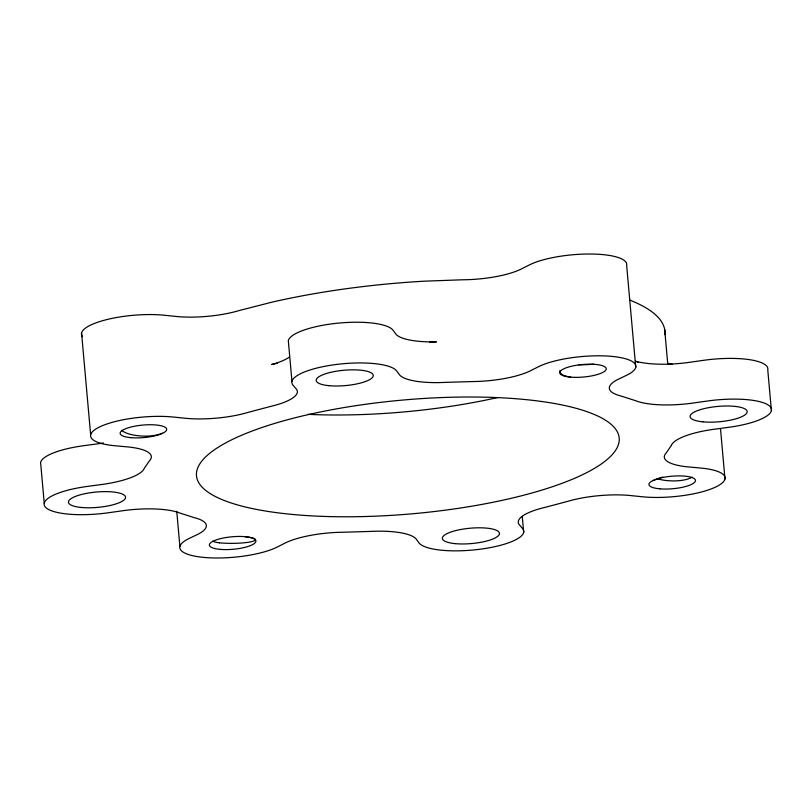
<?xml version="1.0" encoding="UTF-8"?>
<svg xmlns="http://www.w3.org/2000/svg" width="812" height="812" viewBox="0 0 812 812"><rect width="100%" height="100%" fill="white"/><g stroke="black" fill="none" stroke-linecap="round" stroke-linejoin="round"><path stroke-width="1.22" d="M277.582 363.197L271.604 364.527A53.044 14.261 -5.1 0 0 289.519 356.996M429.69 342.268L436.43 341.852A53.257 14.322 -5.1 0 1 395.312 333.275L392.886 330.058A53.064 14.271 -5.1 0 0 337.416 323.217A53.064 14.271 -5.1 0 0 288.311 340.685L291.955 381.407M629.899 300.054L632.995 301.425A267.27 71.872 -5.1 0 1 664.957 334.656M638.445 362.497L635.349 361.137A53.044 14.261 -5.1 0 0 691.722 362L704.491 360.203A53.064 14.271 -5.1 0 1 767.766 369.876L771.4 410.598M720.498 428.716L724.984 478.989M664.663 329.357L667.779 364.253M635.745 367.288L626.661 265.494A53.064 14.271 -5.1 0 0 590.689 254.014A53.064 14.271 -5.1 0 0 529.82 264.712L522.735 268.275A53.044 14.261 -5.1 0 1 462.789 279.775L424.24 281.185A267.27 71.872 -5.1 0 0 272.132 302.115L239.235 310.529A53.257 14.322 -5.1 0 1 174.154 316.244L163.527 315.168A53.064 14.271 -5.1 0 0 104.789 320.101A53.064 14.271 -5.1 0 0 82.519 336.665M522.248 516.351L523.689 532.398M176.752 511.316L179.888 546.506M81.565 333.011L90.65 434.806M44.234 503.196L40.6 462.475A53.064 14.271 -5.1 0 1 82.844 445.829L95.44 444.134A53.257 14.322 -5.1 0 0 103.418 442.987M672.092 364.202A53.044 14.261 -5.1 0 1 668.063 363.411M497.482 397.575A212.226 57.073 -5.1 0 1 307.91 414.343M593.958 364.182A23.081 3.532 -0.3 0 1 578.641 364.73M570.42 376.941A23.081 8.759 -10.2 0 1 560.036 370.475M162.39 433.141A23.081 7.968 2.1 0 1 140.557 435.953A23.081 7.968 2.1 0 1 121.577 430.228M245.214 536.823A23.081 3.532 -0.3 0 1 251.476 541.685A23.081 3.532 -0.3 0 1 219.514 542.832M219.504 542.822A23.081 8.759 -10.2 0 1 212.551 541.147M657.517 478.826A23.081 7.968 2.1 0 0 690.626 477.933A23.081 4.314 -12 0 0 692.057 477.182M653.244 480.623A23.081 4.314 -12 0 1 662.937 477.08M671.392 445.382L666.287 452.863A53.044 14.261 -5.1 0 0 690.454 467.103L701.416 468.118A53.064 14.271 -5.1 0 1 716.285 486.733A53.064 14.271 -5.1 0 1 643.023 496.832L632.396 495.756A53.257 14.322 -5.1 0 0 567.314 501.471L545.288 507.307A53.044 14.261 -5.1 0 0 519.984 525.516L522.725 528.744A53.064 14.271 -5.1 0 1 481.435 549.044A53.064 14.271 -5.1 0 1 419.114 543.015L416.688 539.807A53.257 14.322 -5.1 0 0 369.815 531.444L343.76 532.225A53.044 14.261 -5.1 0 0 283.814 543.725L276.73 547.288A53.064 14.271 -5.1 0 1 203.457 557.377A53.064 14.271 -5.1 0 1 188.577 538.762L195.783 535.281A53.257 14.322 -5.1 0 0 194.575 517.751L179.756 513.011A53.044 14.261 -5.1 0 0 120.277 511.083L107.509 512.88A53.064 14.271 -5.1 0 1 45.188 506.85A53.064 14.271 -5.1 0 1 86.478 486.55L99.084 484.845A53.257 14.322 -5.1 0 0 144.242 468.412L149.347 460.932A53.044 14.261 -5.1 0 0 125.18 446.691L114.218 445.676A53.064 14.271 -5.1 0 1 99.348 427.061A53.064 14.271 -5.1 0 1 172.611 416.972L183.238 418.038A53.257 14.322 -5.1 0 0 248.32 412.323L270.345 406.487A53.044 14.261 -5.1 0 0 295.649 388.288L292.909 385.05A53.064 14.271 -5.1 0 1 334.199 364.75A53.064 14.271 -5.1 0 1 396.52 370.779L398.946 373.997A53.257 14.322 -5.1 0 0 445.818 382.35L471.873 381.579A53.044 14.261 -5.1 0 0 531.819 370.069L538.914 366.517A53.064 14.271 -5.1 0 1 612.177 356.417A53.064 14.271 -5.1 0 1 627.057 375.042L619.85 378.514A53.257 14.322 -5.1 0 0 621.068 396.043L635.877 400.783A53.044 14.261 -5.1 0 0 695.356 402.722L708.125 400.915A53.064 14.271 -5.1 0 1 770.446 406.944A53.064 14.271 -5.1 0 1 729.156 427.254L716.56 428.949A53.257 14.322 -5.1 0 0 671.392 445.382M81.23 507.459A28.653 7.704 -5.1 0 0 125.484 497.827A28.653 7.704 -5.1 0 0 84.265 493.838A28.653 7.704 -5.1 0 0 81.23 507.459M328.951 385.67A28.653 7.704 -5.1 0 0 373.205 376.037A28.653 7.704 -5.1 0 0 331.996 372.048A28.653 7.704 -5.1 0 0 328.951 385.67M702.877 421.834A28.653 7.704 -5.1 0 0 747.131 412.202A28.653 7.704 -5.1 0 0 705.912 408.213A28.653 7.704 -5.1 0 0 702.877 421.834M455.146 543.634A28.653 7.704 -5.1 0 0 499.4 534.002A28.653 7.704 -5.1 0 0 458.191 530.013A28.653 7.704 -5.1 0 0 455.146 543.634M305.962 515.518A212.226 57.073 -5.1 0 0 619.211 438.206A212.226 57.073 -5.1 0 0 298.278 416.972A212.226 57.073 -5.1 0 0 305.962 515.518M570.633 377.133A23.345 6.273 -5.1 0 0 606.229 369.084A23.345 6.273 -5.1 0 0 572.105 366.11A23.345 6.273 -5.1 0 0 570.633 377.133M131.057 437.678A23.345 6.273 -5.1 0 0 166.663 429.629A23.345 6.273 -5.1 0 0 132.529 426.655A23.345 6.273 -5.1 0 0 131.057 437.678M220.285 549.379A23.345 6.273 -5.1 0 0 255.892 541.33A23.345 6.273 -5.1 0 0 221.757 538.356A23.345 6.273 -5.1 0 0 220.285 549.379M659.862 488.834A23.345 6.273 -5.1 0 0 695.458 480.785A23.345 6.273 -5.1 0 0 661.333 477.811A23.345 6.273 -5.1 0 0 659.862 488.834"/></g></svg>
